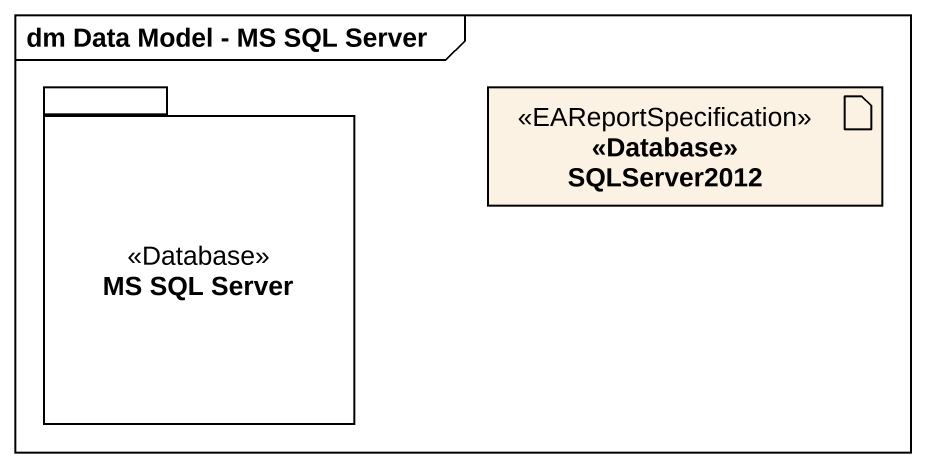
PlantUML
@startuml
mainframe dm Data Model - MS SQL Server
package "MS SQL Server" as MS_SQL_Server <<Database>> {
}
artifact "<<Database>> SQLServer2012" as Database_SQLServer2012 <<EAReportSpecification>>
@enduml
